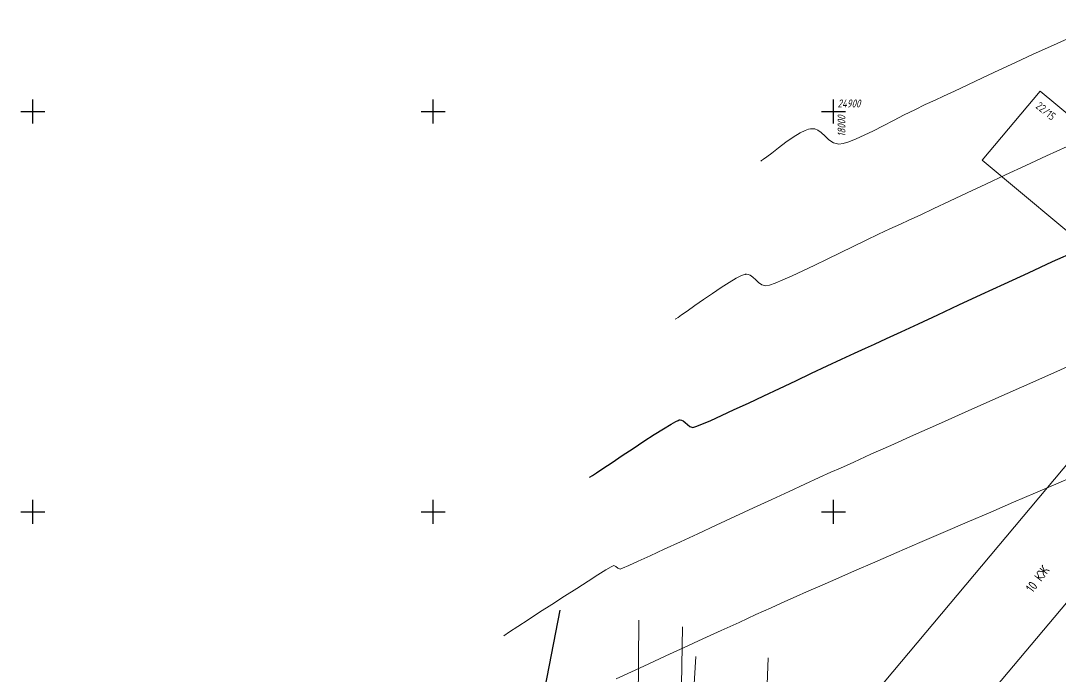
# Model space of a CAD drawing. Header units: metres. Extents: x -149473 to 83396, y -14167 to 104709.
# Drawn here: x -4806.8 to -4741.9, y 42733.5 to 42774.4 of the extents above; entities that cross this region are included whole.
import ezdxf
from ezdxf.enums import TextEntityAlignment as Align

# ---------------------------------------------------------------- set-up
doc = ezdxf.new("R2010")
doc.units = ezdxf.units.M
for name, color, linetype, transparency in [('02_Сетка', 7, 'Continuous', 0.6), ('03_Здания и строения', 7, 'Continuous', 0.6), ('14_Ограждения', 7, 'Continuous', 0.6), ('30_Канализация', 7, 'Continuous', 0.6), ('35_Телефон', 7, 'Continuous', 0.6), ('38_Кабели высокого напряжения', 7, 'Continuous', 0.6)]:
    doc.layers.add(name, color=color, linetype=linetype, transparency=transparency)
doc.layers.add('Viewport2ForCustomObjects_0', color=7, linetype='Continuous')
doc.layers.add('Сетка', color=7, linetype='Continuous')
doc.layers.add('Сети_Горизонтали.Вспомогательные', color=1, linetype='Continuous', lineweight=9)
doc.layers.add('Сети_Горизонтали.Основные', color=1, linetype='Continuous', lineweight=30)
doc.styles.add('LIKE14', font='GOST_0.TTF')
doc.styles.add('LIKE36', font='GOST_0.TTF')
doc.styles.add('Line_GUGK', font='GOST_0.TTF')
doc.styles.get("Standard").update_dxf_attribs({"font": 'GOST_0.TTF'})
doc.linetypes.add('133_2', pattern='A,4,[27,GUGK_2005.shx,S=0.8,R=0,X=0,Y=0],4,-2', length=10)
doc.linetypes.add('g5_119_1', pattern='A,4,-1,[31,GUGK_2005.shx,S=0.1,R=0,X=0,Y=0],0.35,[31,GUGK_2005.shx,S=0.08,R=0,X=0,Y=0],3.3,[31,GUGK_2005.shx,S=0.08,R=180,X=0,Y=0],0.35,[31,GUGK_2005.shx,S=0.1,R=180,X=0,Y=0],-1', length=10)
doc.linetypes.add('g5_122_k', pattern='A,1,-1,1.5,-0.4,["К",Line_GUGK,S=1,R=0,X=0,Y=-0.5],-1.5,1.5,-1,4,-1,4,-1,3', length=20.9)
doc.linetypes.add('g5_475_2', pattern='A,1.25,[25,GUGK_2005.shx,S=0.4,R=0,X=0,Y=0],1.25,-0.5', length=3)

# ---------------------------------------------------------------- blocks, each defined once
blk = doc.blocks.new('g5_012')
at = {"color": 92}
for points in [[(0, -1.5), (0, 1.5)], [(-1.5, 0), (1.5, 0)]]:
    blk.add_lwpolyline(points, dxfattribs=at)
blk = doc.blocks.new('CustomObjectsInViewport2_0')
at = {"layer": 'Сети_Горизонтали.Вспомогательные', "color": 42, "flags": 128}
for points, elevation in [([(2582.94, 1900.07), (2583.05, 1900.14), (2583.29, 1900.31), (2583.7, 1900.61), (2584.32, 1901.08), (2585.17, 1901.74), (2586.08, 1902.42), (2586.99, 1903.06), (2587.86, 1903.6), (2588.5, 1903.91), (2588.92, 1904.06), (2589.17, 1904.11), (2589.29, 1904.12), (2589.43, 1904.12), (2589.7, 1904.08), (2590.07, 1903.94), (2590.49, 1903.65), (2590.98, 1903.19), (2591.46, 1902.73), (2592.02, 1902.35), (2592.71, 1902.19), (2593.23, 1902.25), (2593.96, 1902.48), (2594.85, 1902.84), (2595.88, 1903.31), (2597.03, 1903.87), (2598.25, 1904.49), (2599.54, 1905.15), (2600.86, 1905.83), (2602.18, 1906.49), (2603.47, 1907.12), (2604.71, 1907.7), (2605.78, 1908.18), (2607.15, 1908.82), (2608.79, 1909.59), (2610.65, 1910.46), (2612.66, 1911.41), (2614.78, 1912.4), (2616.95, 1913.41), (2619.12, 1914.4), (2621.24, 1915.35)], 15), ([(2572.24, 1880.32), (2572.35, 1880.39), (2572.61, 1880.56), (2573.05, 1880.87), (2573.75, 1881.35), (2574.73, 1882.04), (2575.81, 1882.79), (2576.91, 1883.55), (2577.99, 1884.28), (2579, 1884.93), (2579.88, 1885.45), (2580.46, 1885.75), (2580.8, 1885.89), (2580.98, 1885.93), (2581.05, 1885.94), (2581.16, 1885.94), (2581.36, 1885.91), (2581.63, 1885.81), (2581.95, 1885.59), (2582.31, 1885.25), (2582.67, 1884.9), (2583.08, 1884.63), (2583.59, 1884.5), (2584.02, 1884.58), (2584.73, 1884.84), (2585.69, 1885.24), (2586.86, 1885.76), (2588.21, 1886.38), (2589.68, 1887.09), (2591.25, 1887.84), (2592.87, 1888.63), (2594.5, 1889.42), (2596.11, 1890.2), (2597.65, 1890.94), (2599.08, 1891.61), (2600.38, 1892.2), (2601.44, 1892.68), (2602.85, 1893.34), (2604.56, 1894.14), (2606.53, 1895.07), (2608.71, 1896.1), (2611.05, 1897.2), (2613.52, 1898.36), (2616.06, 1899.54), (2618.64, 1900.72), (2621.2, 1901.88)], 15.5), ([(2622.8, 1875.08), (2619.16, 1873.47), (2615.52, 1871.86), (2611.94, 1870.27), (2608.46, 1868.72), (2605.14, 1867.24), (2602.04, 1865.85), (2599.21, 1864.58), (2596.71, 1863.46), (2594.59, 1862.5), (2592.9, 1861.75), (2591.7, 1861.21), (2590.23, 1860.55), (2588.47, 1859.75), (2586.48, 1858.83), (2584.32, 1857.83), (2582.04, 1856.78), (2579.7, 1855.69), (2577.36, 1854.61), (2575.08, 1853.54), (2572.91, 1852.54), (2570.9, 1851.61), (2569.12, 1850.79), (2567.62, 1850.1), (2566.46, 1849.58), (2565.69, 1849.25), (2565.37, 1849.13), (2565.08, 1849.26), (2564.86, 1849.47), (2564.58, 1849.58), (2564.28, 1849.43), (2563.6, 1849.03), (2562.61, 1848.41), (2561.37, 1847.62), (2559.96, 1846.72), (2558.43, 1845.74), (2556.87, 1844.72), (2555.33, 1843.73), (2553.89, 1842.79), (2552.62, 1841.97), (2551.58, 1841.29), (2550.84, 1840.81)], 16.5), ([(2622.09, 1860.74), (2619.79, 1859.75), (2617.25, 1858.66), (2614.52, 1857.48), (2611.66, 1856.25), (2608.71, 1854.98), (2605.74, 1853.7), (2602.8, 1852.43), (2599.93, 1851.19), (2597.2, 1850), (2594.65, 1848.9), (2592.34, 1847.89), (2590.32, 1847.01), (2588.64, 1846.28), (2587.36, 1845.72), (2585.95, 1845.08), (2584.25, 1844.31), (2582.34, 1843.44), (2580.24, 1842.48), (2578.02, 1841.46), (2575.72, 1840.41), (2573.4, 1839.34), (2571.11, 1838.28), (2568.89, 1837.26), (2566.79, 1836.29), (2564.87, 1835.41)], 17)]:
    blk.add_lwpolyline(points, dxfattribs=dict(at, elevation=elevation))
at = {"layer": 'Сети_Горизонтали.Основные', "color": 40, "elevation": 16, "flags": 128}
blk.add_lwpolyline([(2561.54, 1860.57), (2561.66, 1860.64), (2561.93, 1860.82), (2562.42, 1861.15), (2563.21, 1861.67), (2564.37, 1862.44), (2565.65, 1863.3), (2567, 1864.2), (2568.35, 1865.09), (2569.63, 1865.92), (2570.78, 1866.65), (2571.74, 1867.23), (2572.32, 1867.56), (2572.63, 1867.7), (2572.77, 1867.75), (2572.82, 1867.76), (2572.9, 1867.76), (2573.06, 1867.73), (2573.26, 1867.63), (2573.5, 1867.44), (2573.78, 1867.17), (2574.09, 1866.93), (2574.48, 1866.82), (2574.85, 1866.92), (2575.6, 1867.22), (2576.69, 1867.69), (2578.05, 1868.3), (2579.64, 1869.04), (2581.42, 1869.86), (2583.32, 1870.76), (2585.3, 1871.69), (2587.31, 1872.65), (2589.3, 1873.58), (2591.22, 1874.49), (2593.02, 1875.32), (2594.64, 1876.07), (2596.04, 1876.71), (2597.14, 1877.21), (2598.64, 1877.9), (2600.49, 1878.76), (2602.64, 1879.76), (2605.05, 1880.89), (2607.67, 1882.11), (2610.47, 1883.41), (2613.38, 1884.76), (2616.37, 1886.14), (2619.4, 1887.52), (2622.41, 1888.87)], dxfattribs=at)

msp = doc.modelspace()

# ---------------------------------------------------------------- linework, layer by layer
at = {"layer": '03_Здания и строения', "color": 7, "linetype": 'Continuous', "lineweight": 20, "flags": 128}
msp.add_lwpolyline([(-4711.4, 42739.222), (-4731.469, 42755.716), (-4728.867, 42759.036), (-4727.532, 42757.988), (-4713.734, 42774.385), (-4713.667, 42774.464), (-4718.184, 42778.271), (-4718.219, 42778.183), (-4732.614, 42761.261), (-4743.148, 42769.984), (-4746.762, 42765.689), (-4732.4, 42753.692), (-4735.238, 42750.298), (-4737.146, 42751.843), (-4753.866, 42731.926), (-4750.974, 42729.487), (-4750.547, 42729.974), (-4749.238, 42728.876), (-4732.338, 42748.926), (-4715.037, 42734.817), (-4711.4, 42739.222)], dxfattribs=at)
at = {"layer": '14_Ограждения', "color": 7, "linetype": 'g5_475_2', "lineweight": 20, "flags": 128}
msp.add_lwpolyline([(-4764.905, 42730.572), (-4764.655, 42734.707)], dxfattribs=at)
at = {"layer": '30_Канализация', "color": 12, "linetype": 'g5_122_k', "lineweight": 30, "flags": 128}
msp.add_lwpolyline([(-4774.785, 42725.924), (-4774.882, 42728.589), (-4773.123, 42737.587)], dxfattribs=at)
at = {"layer": '35_Телефон', "color": 6, "linetype": '133_2', "lineweight": 20, "flags": 128}
msp.add_lwpolyline([(-4751.061, 42711.986), (-4757.982, 42712.591), (-4760.832, 42712.449), (-4760.283, 42730.749), (-4760.131, 42734.608)], dxfattribs=at)
at = {"layer": '38_Кабели высокого напряжения', "color": 1, "linetype": 'g5_119_1', "lineweight": 20, "flags": 128}
for points in [[(-4768.217, 42736.962), (-4768.422, 42711.499), (-4768.556, 42704.556), (-4768.422, 42700.791), (-4768.632, 42693.588)], [(-4765.485, 42736.543), (-4765.723, 42723.247), (-4767.583, 42693.998)]]:
    msp.add_lwpolyline(points, dxfattribs=at)

# ---------------------------------------------------------------- block references
at = {"layer": '02_Сетка', "color": 92, "linetype": 'Continuous', "lineweight": 15, "ltscale": 0.5, "xscale": 0.5, "yscale": 0.5, "zscale": 0.5}
for p in [(-4806.056, 42768.725), (-4781.056, 42768.725), (-4756.056, 42768.725), (-4806.056, 42743.725), (-4781.056, 42743.725), (-4756.056, 42743.725)]:
    msp.add_blockref('g5_012', p, dxfattribs=at)
at = {"layer": 'Viewport2ForCustomObjects_0', "xscale": 0.5, "yscale": 0.5, "zscale": 0.5}
msp.add_blockref('CustomObjectsInViewport2_0', (-6052.071, 41815.592), dxfattribs=at)

# ---------------------------------------------------------------- texts
at = {"layer": '03_Здания и строения', "color": 7, "linetype": 'Continuous', "lineweight": 15}
for s, height, rotation, style, p in [('22/15', 0.5, 320.85087, 'LIKE36', (-4743.47, 42768.979)), ('10 КЖ', 0.6, 52.99652, 'LIKE14', (-4743.616, 42738.631))]:
    msp.add_text(s, height=height, rotation=rotation, dxfattribs=dict(at, style=style)).set_placement(p)
at = {"layer": 'Сетка', "color": 3, "oblique": 15}
msp.add_text('24900', height=0.5, dxfattribs=at).set_placement((-4755.806, 42768.975))
msp.add_text('18000', height=0.5, rotation=90, dxfattribs=at).set_placement((-4755.806, 42768.475), align=Align.TOP_RIGHT)

doc.saveas('drawing.dxf')
